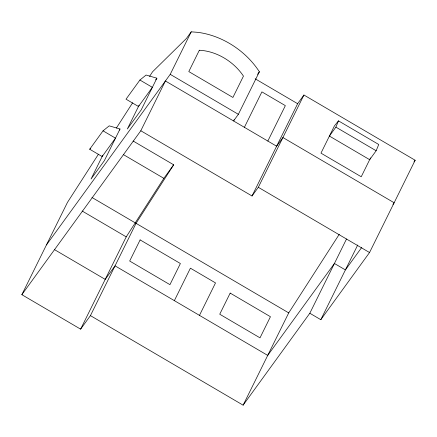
<?xml version="1.0" encoding="UTF-8"?>
<svg xmlns="http://www.w3.org/2000/svg" width="437" height="437" viewBox="0 0 437 437"><rect width="100%" height="100%" fill="white"/><g stroke="black" fill="none" stroke-linecap="round" stroke-linejoin="round"><path stroke-width="0.66" d="M335.889 127.129L338.478 120.869L378.742 144.489L376.153 150.749L369.669 159.685L329.405 136.065L335.889 127.129L376.153 150.749M133.127 141.02L173.675 164.804L136.049 223.334L90.437 315.623L80.616 329.154L21.85 294.685L67.462 202.397L98.451 154.195M102.75 155.321L91.027 179.039L104.372 160.647L120.011 129.008L109.212 125.851L103.045 130.843L89.7 149.236L102.149 156.539L115.494 138.147L103.045 130.843M139.07 105.273L127.347 128.991L141.244 109.845L156.883 78.201L146.084 75.044L139.916 80.037L126.014 99.188L138.469 106.491L152.366 87.34L139.916 80.037M21.85 294.685L140.807 130.756L165.405 80.987L276.621 146.215L282.919 137.535L394.136 202.763L392.939 204.418M46.448 244.917L170.222 74.345L191.237 31.83L197.617 32.327A69.969 52.959 36 0 1 259.381 71.794L238.367 114.314L233.549 120.951L234.15 119.738M80.616 329.154L126.227 236.865L163.853 178.334L173.675 164.804M244.392 127.314L261.905 91.879L285.35 105.634L267.837 141.064M174.363 300.651L190.406 268.181L215.517 282.908L199.469 315.377M140.807 130.756L252.023 195.984L297.635 103.7L303.933 95.015L415.15 160.248L369.538 252.537L320.807 319.687L309.822 313.247L243.119 405.17L90.437 315.623M252.023 195.984L258.322 187.304L303.933 95.015M243.119 405.17L288.726 312.887L339.27 234.27M370.56 157.883L361.235 176.756L320.966 153.141L334.458 125.845L338.478 120.869M309.822 313.247L346.514 239.006M320.807 319.687L357.712 245.015M116.384 128.041L132.619 102.793M149.591 76.399L152.54 71.805L186.419 38.467L191.237 31.83M119.23 130.089L120.011 129.008M155.687 79.845L156.883 78.201M257.53 74.35L259.381 71.794M413.97 161.876L415.15 160.248M361.781 247.353L345.405 269.919L334.42 263.478L267.717 355.401L115.035 265.849L105.213 279.385L54.674 249.74M89.7 149.236L90.727 148.405M255.142 78.775L297.635 103.7M170.222 74.345L238.367 114.314M258.322 187.304L369.538 252.537M123.305 154.556L163.853 178.334M91.972 197.48L288.726 312.887M82.151 211.016L126.227 236.865M199.338 50.239L188.795 71.575L232.91 97.451L243.458 76.114A46.491 35.189 36 0 0 199.338 50.239M140.124 239.908L129.68 261.036L169.944 284.656L180.388 263.527L140.124 239.908M230.179 293.096L219.735 314.225L260.004 337.845L270.443 316.716L230.179 293.096"/></g></svg>
